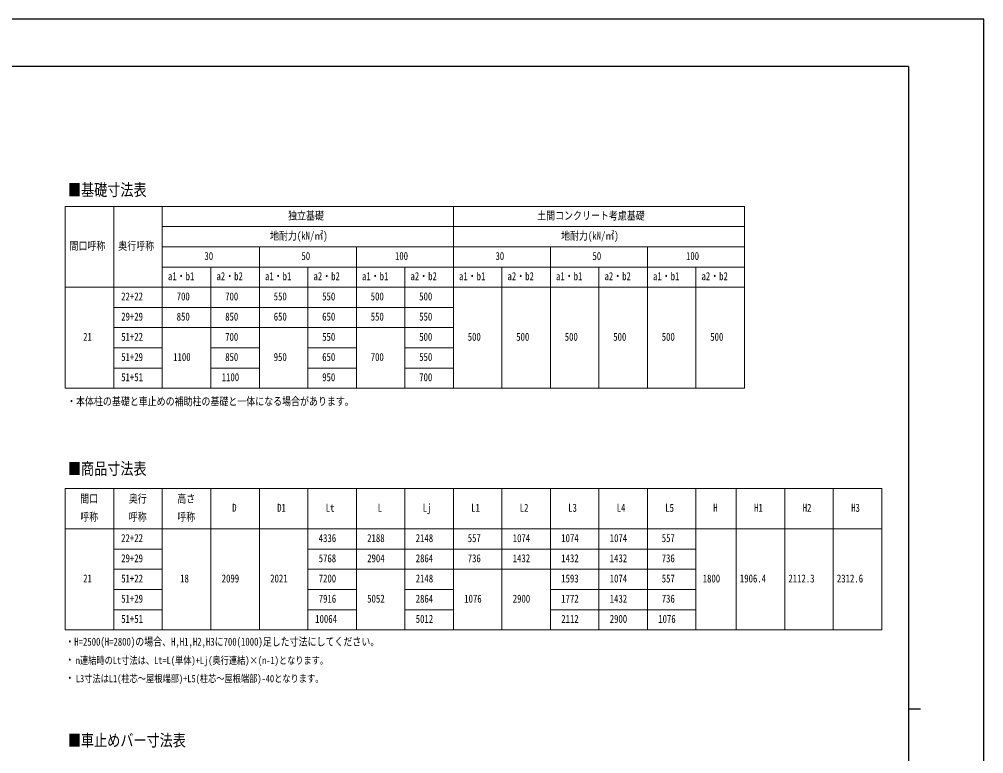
# Model space of a CAD drawing. Units: millimetres, scale not verified. Extents: x -12615 to 12615, y -8910 to 8910.
# Drawn here: x 685 to 12615, y -180 to 8910 of the extents above; entities that cross this region are included whole.
import ezdxf
from ezdxf.enums import TextEntityAlignment as Align

# ---------------------------------------------------------------- set-up
doc = ezdxf.new("R2010")
doc.units = ezdxf.units.MM
doc.header["$LTSCALE"] = 40
doc.layers.add('0-1_TABLE1', color=7, linetype='Continuous', lineweight=18)
doc.layers.add('0-2_USER1', color=3, linetype='Continuous')
doc.layers.add('0-7_YKK_ZWAK', color=7, linetype='Continuous')
doc.styles.add('ＭＳ ゴシック', font='')
doc.styles.get('ＭＳ ゴシック').set_extended_font_data('MS Gothic')

msp = doc.modelspace()

# ---------------------------------------------------------------- linework, layer by layer
at = {"layer": '0-1_TABLE1'}
for p, q in [((1254.81, 6593.41), (9654.81, 6593.41)), ((1254.81, 6593.41), (1254.81, 4343.41)), ((1854.81, 6593.41), (1854.81, 4343.41)), ((2454.81, 6593.41), (2454.81, 4343.41)), ((6054.81, 6593.41), (6054.81, 4343.41)), ((2454.81, 6343.41), (9654.81, 6343.41)), ((2454.81, 6093.41), (9654.81, 6093.41)), ((3654.81, 6093.41), (3654.81, 4343.41)), ((4854.81, 6093.41), (4854.81, 4343.41)), ((7254.81, 6093.41), (7254.81, 4343.41)), ((8454.81, 6093.41), (8454.81, 4343.41)), ((2454.81, 5843.41), (9654.81, 5843.41)), ((3054.81, 5843.41), (3054.81, 4343.41)), ((4254.81, 5843.41), (4254.81, 4343.41)), ((5454.81, 5843.41), (5454.81, 4343.41)), ((6654.81, 5843.41), (6654.81, 4343.41)), ((7854.81, 5843.41), (7854.81, 4343.41)), ((9054.81, 5843.41), (9054.81, 4343.41)), ((1254.81, 5593.41), (9654.81, 5593.41)), ((1854.81, 5343.41), (6054.81, 5343.41)), ((1854.81, 5093.41), (6054.81, 5093.41)), ((1854.81, 4843.41), (2454.81, 4843.41)), ((3054.81, 4843.41), (3654.81, 4843.41)), ((4254.81, 4843.41), (4854.81, 4843.41)), ((5454.81, 4843.41), (6054.81, 4843.41)), ((1854.81, 4593.41), (2454.81, 4593.41)), ((3054.81, 4593.41), (3654.81, 4593.41)), ((4254.81, 4593.41), (4854.81, 4593.41)), ((5454.81, 4593.41), (6054.81, 4593.41)), ((1254.81, 3102.23), (11354.81, 3102.23)), ((1254.81, 3102.23), (1254.81, 1352.23)), ((1854.81, 3102.23), (1854.81, 1352.23)), ((2454.81, 3102.23), (2454.81, 1352.23)), ((3054.81, 3102.23), (3054.81, 1352.23)), ((3654.81, 3102.23), (3654.81, 1352.23)), ((4254.81, 3102.23), (4254.81, 1352.23)), ((4854.81, 3102.23), (4854.81, 1352.23)), ((5454.81, 3102.23), (5454.81, 1352.23)), ((6054.81, 3102.23), (6054.81, 1352.23)), ((6654.81, 3102.23), (6654.81, 1352.23)), ((7254.81, 3102.23), (7254.81, 1352.23)), ((7854.81, 3102.23), (7854.81, 1352.23)), ((8454.81, 3102.23), (8454.81, 1352.23)), ((9054.81, 3102.23), (9054.81, 1352.23)), ((9554.81, 3102.23), (9554.81, 1352.23)), ((10154.81, 3102.23), (10154.81, 1352.23)), ((10754.81, 3102.23), (10754.81, 1352.23)), ((11354.81, 3102.23), (11354.81, 1352.23)), ((1254.81, 2602.23), (11354.81, 2602.23)), ((1854.81, 2352.23), (2454.81, 2352.23)), ((4254.81, 2352.23), (9054.81, 2352.23)), ((1854.81, 2102.23), (2454.81, 2102.23)), ((4254.81, 2102.23), (9054.81, 2102.23)), ((1854.81, 1852.23), (2454.81, 1852.23)), ((4254.81, 1852.23), (4854.81, 1852.23)), ((5454.81, 1852.23), (6054.81, 1852.23)), ((7254.81, 1852.23), (9054.81, 1852.23)), ((1854.81, 1602.23), (2454.81, 1602.23)), ((4254.81, 1602.23), (4854.81, 1602.23)), ((5454.81, 1602.23), (6054.81, 1602.23)), ((7254.81, 1602.23), (9054.81, 1602.23))]:
    msp.add_line(p, q, dxfattribs=at)
for points in [[(9654.81, 6593.41), (9654.81, 5843.41), (9654.81, 4343.41)], [(1254.81, 4343.41), (1854.81, 4343.41), (2454.81, 4343.41), (3054.81, 4343.41), (3654.81, 4343.41), (4254.81, 4343.41), (4854.81, 4343.41), (5454.81, 4343.41), (6054.81, 4343.41), (9654.81, 4343.41)], [(1254.81, 1352.23), (1854.81, 1352.23), (2454.81, 1352.23), (4254.81, 1352.23), (9054.81, 1352.23), (11354.81, 1352.23)]]:
    msp.add_lwpolyline(points, dxfattribs=at)
at = {"layer": '0-7_YKK_ZWAK'}
for p, q in [((11685.06, 8325), (-11714.94, 8325)), ((11685.06, 8325), (11685.06, -7575)), ((11685.06, 375), (11835.06, 375))]:
    msp.add_line(p, q, dxfattribs=at)
msp.add_lwpolyline([(-12615, -8910), (12615, -8910), (12615, 8910), (-12615, 8910)], close=True, dxfattribs=at)

# ---------------------------------------------------------------- texts
at = {"layer": '0-1_TABLE1', "style": 'ＭＳ ゴシック', "width": 0.8}
for s, p in [('独立基礎', (4010.01, 6400.91)), ('土間コンクリート考慮基礎', (7091.61, 6400.91)), ('地耐力(kN/㎡)', (3786.81, 6150.91)), ('地耐力(kN/㎡)', (7386.81, 6150.91)), ('間口呼称', (1306.41, 6025.91)), ('奥行呼称', (1910.01, 6025.91)), ('30', (2975.61, 5900.91)), ('50', (4175.61, 5900.91)), ('100', (5332.41, 5900.91)), ('30', (6575.61, 5900.91)), ('50', (7775.61, 5900.91)), ('100', (8932.41, 5900.91)), ('a1・b1', (2524.41, 5650.91)), ('a2・b2', (3124.41, 5650.91)), ('a1・b1', (3724.41, 5650.91)), ('a2・b2', (4324.41, 5650.91)), ('a1・b1', (4924.41, 5650.91)), ('a2・b2', (5524.41, 5650.91)), ('a1・b1', (6124.41, 5650.91)), ('a2・b2', (6724.41, 5650.91)), ('a1・b1', (7324.41, 5650.91)), ('a2・b2', (7924.41, 5650.91)), ('a1・b1', (8524.41, 5650.91)), ('a2・b2', (9124.41, 5650.91)), ('22+22', (1946.01, 5400.91)), ('700', (2632.41, 5400.91)), ('700', (3232.41, 5400.91)), ('550', (3832.41, 5400.91)), ('550', (4432.41, 5400.91)), ('500', (5032.41, 5400.91)), ('500', (5632.41, 5400.91)), ('29+29', (1946.01, 5150.91)), ('850', (2632.41, 5150.91)), ('850', (3232.41, 5150.91)), ('650', (3832.41, 5150.91)), ('650', (4432.41, 5150.91)), ('550', (5032.41, 5150.91)), ('550', (5632.41, 5150.91)), ('21', (1475.61, 4900.91)), ('51+22', (1946.01, 4900.91)), ('700', (3232.41, 4900.91)), ('550', (4432.41, 4900.91)), ('500', (5632.41, 4900.91)), ('500', (6232.41, 4900.91)), ('500', (6832.41, 4900.91)), ('500', (7432.41, 4900.91)), ('500', (8032.41, 4900.91)), ('500', (8632.41, 4900.91)), ('500', (9232.41, 4900.91)), ('51+29', (1946.01, 4650.91)), ('1100', (2589.21, 4650.91)), ('850', (3232.41, 4650.91)), ('950', (3832.41, 4650.91)), ('650', (4432.41, 4650.91)), ('700', (5032.41, 4650.91)), ('550', (5632.41, 4650.91)), ('51+51', (1946.01, 4400.91)), ('1100', (3189.21, 4400.91)), ('950', (4432.41, 4400.91)), ('700', (5632.41, 4400.91)), ('間口', (1439.61, 2897.23)), ('奥行', (2039.61, 2897.23)), ('高さ', (2639.61, 2897.23)), ('D', (3318.81, 2784.73)), ('D1', (3875.61, 2784.73)), ('Lt', (4475.61, 2784.73)), ('L', (5118.81, 2784.73)), ('Lj', (5675.61, 2784.73)), ('L1', (6275.61, 2784.73)), ('L2', (6875.61, 2784.73)), ('L3', (7475.61, 2784.73)), ('L4', (8075.61, 2784.73)), ('L5', (8675.61, 2784.73)), ('H', (9268.81, 2784.73)), ('H1', (9775.61, 2784.73)), ('H2', (10375.61, 2784.73)), ('H3', (10975.61, 2784.73)), ('呼称', (1439.61, 2672.23)), ('呼称', (2039.61, 2672.23)), ('呼称', (2639.61, 2672.23)), ('22+22', (1946.01, 2409.73)), ('4336', (4389.21, 2409.73)), ('2188', (4989.21, 2409.73)), ('2148', (5589.21, 2409.73)), ('557', (6232.41, 2409.73)), ('1074', (6789.21, 2409.73)), ('1074', (7389.21, 2409.73)), ('1074', (7989.21, 2409.73)), ('557', (8632.41, 2409.73)), ('29+29', (1946.01, 2159.73)), ('5768', (4389.21, 2159.73)), ('2904', (4989.21, 2159.73)), ('2864', (5589.21, 2159.73)), ('736', (6232.41, 2159.73)), ('1432', (6789.21, 2159.73)), ('1432', (7389.21, 2159.73)), ('1432', (7989.21, 2159.73)), ('736', (8632.41, 2159.73)), ('21', (1475.61, 1909.73)), ('51+22', (1946.01, 1909.73)), ('18', (2675.61, 1909.73)), ('2099', (3189.21, 1909.73)), ('2021', (3789.21, 1909.73)), ('7200', (4389.21, 1909.73)), ('2148', (5589.21, 1909.73)), ('1593', (7389.21, 1909.73)), ('1074', (7989.21, 1909.73)), ('557', (8632.41, 1909.73)), ('1800', (9139.21, 1909.73)), ('1906.4', (9599.21, 1909.73)), ('2112.3', (10199.21, 1909.73)), ('2312.6', (10799.21, 1909.73)), ('51+29', (1946.01, 1659.73)), ('7916', (4389.21, 1659.73)), ('5052', (4989.21, 1659.73)), ('2864', (5589.21, 1659.73)), ('1076', (6189.21, 1659.73)), ('2900', (6789.21, 1659.73)), ('1772', (7389.21, 1659.73)), ('1432', (7989.21, 1659.73)), ('736', (8632.41, 1659.73)), ('51+51', (1946.01, 1409.73)), ('10064', (4346.01, 1409.73)), ('5012', (5589.21, 1409.73)), ('2112', (7389.21, 1409.73)), ('2900', (7989.21, 1409.73)), ('1076', (8589.21, 1409.73))]:
    msp.add_text(s, height=98.97, dxfattribs=at).set_placement(p, align=Align.BOTTOM_LEFT)
at = {"layer": '0-2_USER1', "style": 'ＭＳ ゴシック', "width": 0.8}
for s, height, p in [('■基礎寸法表', 148.5, (1287.53, 6679.99)), ('・本体柱の基礎と車止めの補助柱の基礎と一体になる場合があります。', 98.97, (1276.12, 4101.79)), ('■商品寸法表', 148.5, (1287.18, 3229.44)), ('・H=2500(H=2800)の場合、H,H1,H2,H3に700(1000)足した寸法にしてください。', 98.97, (1254.81, 1127.28)), ('・', 98.97, (1254.81, 902.28)), ('n連結時のLt寸法は、Lt=L(単体)+Lj(奥行連結)×(n-1)となります。', 90.73, (1384.41, 902.28)), ('・', 98.97, (1254.81, 677.28)), ('L3寸法はL1(柱芯～屋根端部)+L5(柱芯～屋根端部)-40となります。', 90.73, (1384.41, 677.28)), ('■車止めバー寸法表', 148.5, (1287.18, -132.82))]:
    msp.add_text(s, height=height, dxfattribs=at).set_placement(p, align=Align.BOTTOM_LEFT)

doc.saveas('drawing.dxf')
